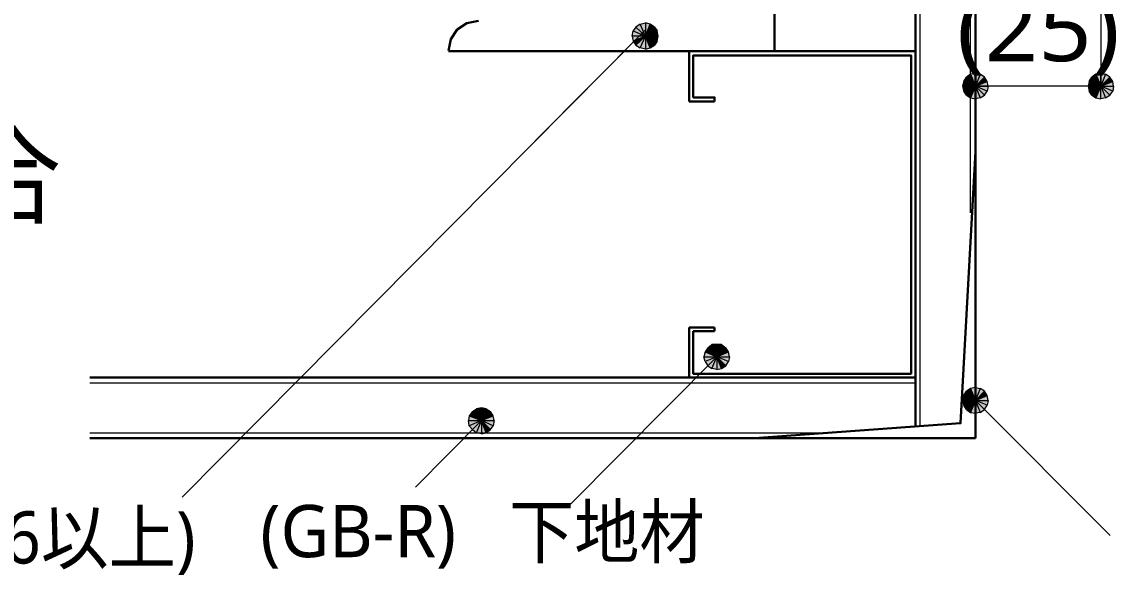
# Model space of a CAD drawing. Header units: millimetres. Extents: x 0 to 420, y 0 to 297.
# Drawn here: x 250.99 to 294.6, y 190.17 to 212.2 of the extents above; entities that cross this region are included whole.
import ezdxf
from ezdxf.enums import TextEntityAlignment as Align

# ---------------------------------------------------------------- set-up
doc = ezdxf.new("R2010")
doc.units = ezdxf.units.MM
doc.styles.add('kst32b', font='NotoSansJP-Variable.ttf')

msp = doc.modelspace()

# ---------------------------------------------------------------- hatches: boundary and pattern name
h = msp.add_hatch(color=7)
h.paths.add_polyline_path([(275.463, 211.984), (275.357, 211.836), (275.844, 211.624), (275.463, 211.984)])
h.paths.add_polyline_path([(275.357, 211.836), (275.844, 211.624), (275.315, 211.624), (275.357, 211.836)])
h.paths.add_polyline_path([(275.844, 211.624), (275.315, 211.624), (275.357, 211.434), (275.844, 211.624)])
h = msp.add_hatch(color=7)
h.paths.add_polyline_path([(275.463, 211.984), (275.357, 211.836), (275.844, 211.624), (275.463, 211.984)])
h.paths.add_polyline_path([(275.357, 211.836), (275.844, 211.624), (275.315, 211.624), (275.357, 211.836)])
h.paths.add_polyline_path([(275.844, 211.624), (275.315, 211.624), (275.357, 211.434), (275.844, 211.624)])
h = msp.add_hatch(color=7)
h.paths.add_polyline_path([(276.035, 212.111), (275.844, 212.154), (275.844, 211.624), (276.035, 212.111)])
h.paths.add_polyline_path([(275.844, 212.154), (275.844, 211.624), (275.632, 212.111), (275.844, 212.154)])
h.paths.add_polyline_path([(275.844, 211.624), (275.632, 212.111), (275.463, 211.984), (275.844, 211.624)])
h = msp.add_hatch(color=7)
h.paths.add_polyline_path([(276.035, 212.111), (275.844, 212.154), (275.844, 211.624), (276.035, 212.111)])
h.paths.add_polyline_path([(275.844, 212.154), (275.844, 211.624), (275.632, 212.111), (275.844, 212.154)])
h.paths.add_polyline_path([(275.844, 211.624), (275.632, 212.111), (275.463, 211.984), (275.844, 211.624)])
h = msp.add_hatch(color=7)
h.paths.add_polyline_path([(276.352, 211.624), (276.31, 211.836), (275.844, 211.624), (276.352, 211.624)])
h.paths.add_polyline_path([(276.31, 211.836), (275.844, 211.624), (276.204, 211.984), (276.31, 211.836)])
h.paths.add_polyline_path([(275.844, 211.624), (276.204, 211.984), (276.035, 212.111), (275.844, 211.624)])
h = msp.add_hatch(color=7)
h.paths.add_polyline_path([(276.352, 211.624), (276.31, 211.836), (275.844, 211.624), (276.352, 211.624)])
h.paths.add_polyline_path([(276.31, 211.836), (275.844, 211.624), (276.204, 211.984), (276.31, 211.836)])
h.paths.add_polyline_path([(275.844, 211.624), (276.204, 211.984), (276.035, 212.111), (275.844, 211.624)])
for points in [[(275.357, 211.434), (275.463, 211.264), (275.844, 211.624), (275.357, 211.434)], [(275.357, 211.434), (275.463, 211.264), (275.844, 211.624), (275.357, 211.434)], [(289.454, 209.825), (289.348, 209.995), (288.989, 209.635), (289.454, 209.825)], [(289.454, 209.825), (289.348, 209.995), (288.989, 209.635), (289.454, 209.825)], [(294.471, 209.825), (294.344, 209.995), (293.984, 209.635), (294.471, 209.825)], [(278.871, 198.395), (279.04, 198.501), (278.68, 198.861), (278.871, 198.395)], [(289.454, 197.316), (289.348, 197.485), (288.989, 197.125), (289.454, 197.316)], [(269.494, 195.834), (269.663, 195.961), (269.304, 196.321), (269.494, 195.834)]]:
    msp.add_hatch(color=7).paths.add_polyline_path(points)
h = msp.add_hatch(color=7)
h.paths.add_polyline_path([(275.463, 211.264), (275.632, 211.159), (275.844, 211.624), (275.463, 211.264)])
h.paths.add_polyline_path([(275.632, 211.159), (275.844, 211.624), (275.844, 211.116), (275.632, 211.159)])
h.paths.add_polyline_path([(275.844, 211.624), (275.844, 211.116), (276.035, 211.159), (275.844, 211.624)])
h = msp.add_hatch(color=7)
h.paths.add_polyline_path([(275.463, 211.264), (275.632, 211.159), (275.844, 211.624), (275.463, 211.264)])
h.paths.add_polyline_path([(275.632, 211.159), (275.844, 211.624), (275.844, 211.116), (275.632, 211.159)])
h.paths.add_polyline_path([(275.844, 211.624), (275.844, 211.116), (276.035, 211.159), (275.844, 211.624)])
h = msp.add_hatch(color=7)
h.paths.add_polyline_path([(276.035, 211.159), (276.204, 211.264), (275.844, 211.624), (276.035, 211.159)])
h.paths.add_polyline_path([(276.204, 211.264), (275.844, 211.624), (276.31, 211.434), (276.204, 211.264)])
h.paths.add_polyline_path([(275.844, 211.624), (276.31, 211.434), (276.352, 211.624), (275.844, 211.624)])
h = msp.add_hatch(color=7)
h.paths.add_polyline_path([(276.035, 211.159), (276.204, 211.264), (275.844, 211.624), (276.035, 211.159)])
h.paths.add_polyline_path([(276.204, 211.264), (275.844, 211.624), (276.31, 211.434), (276.204, 211.264)])
h.paths.add_polyline_path([(275.844, 211.624), (276.31, 211.434), (276.352, 211.624), (275.844, 211.624)])
h = msp.add_hatch(color=7)
h.paths.add_polyline_path([(288.798, 210.121), (288.629, 209.995), (288.989, 209.635), (288.798, 210.121)])
h.paths.add_polyline_path([(288.629, 209.995), (288.989, 209.635), (288.523, 209.825), (288.629, 209.995)])
h.paths.add_polyline_path([(288.989, 209.635), (288.523, 209.825), (288.48, 209.635), (288.989, 209.635)])
h = msp.add_hatch(color=7)
h.paths.add_polyline_path([(288.798, 210.121), (288.629, 209.995), (288.989, 209.635), (288.798, 210.121)])
h.paths.add_polyline_path([(288.629, 209.995), (288.989, 209.635), (288.523, 209.825), (288.629, 209.995)])
h.paths.add_polyline_path([(288.989, 209.635), (288.523, 209.825), (288.48, 209.635), (288.989, 209.635)])
h = msp.add_hatch(color=7)
h.paths.add_polyline_path([(289.348, 209.995), (289.179, 210.121), (288.989, 209.635), (289.348, 209.995)])
h.paths.add_polyline_path([(289.179, 210.121), (288.989, 209.635), (288.989, 210.143), (289.179, 210.121)])
h.paths.add_polyline_path([(288.989, 209.635), (288.989, 210.143), (288.798, 210.121), (288.989, 209.635)])
h = msp.add_hatch(color=7)
h.paths.add_polyline_path([(289.348, 209.995), (289.179, 210.121), (288.989, 209.635), (289.348, 209.995)])
h.paths.add_polyline_path([(289.179, 210.121), (288.989, 209.635), (288.989, 210.143), (289.179, 210.121)])
h.paths.add_polyline_path([(288.989, 209.635), (288.989, 210.143), (288.798, 210.121), (288.989, 209.635)])
h = msp.add_hatch(color=7)
h.paths.add_polyline_path([(289.348, 209.275), (289.454, 209.444), (288.989, 209.635), (289.348, 209.275)])
h.paths.add_polyline_path([(289.454, 209.444), (288.989, 209.635), (289.496, 209.635), (289.454, 209.444)])
h.paths.add_polyline_path([(288.989, 209.635), (289.496, 209.635), (289.454, 209.825), (288.989, 209.635)])
h = msp.add_hatch(color=7)
h.paths.add_polyline_path([(289.348, 209.275), (289.454, 209.444), (288.989, 209.635), (289.348, 209.275)])
h.paths.add_polyline_path([(289.454, 209.444), (288.989, 209.635), (289.496, 209.635), (289.454, 209.444)])
h.paths.add_polyline_path([(288.989, 209.635), (289.496, 209.635), (289.454, 209.825), (288.989, 209.635)])
h = msp.add_hatch(color=7)
h.paths.add_polyline_path([(293.793, 210.121), (293.624, 209.995), (293.984, 209.635), (293.793, 210.121)])
h.paths.add_polyline_path([(293.624, 209.995), (293.984, 209.635), (293.518, 209.825), (293.624, 209.995)])
h.paths.add_polyline_path([(293.984, 209.635), (293.518, 209.825), (293.476, 209.635), (293.984, 209.635)])
h = msp.add_hatch(color=7)
h.paths.add_polyline_path([(294.344, 209.995), (294.174, 210.121), (293.984, 209.635), (294.344, 209.995)])
h.paths.add_polyline_path([(294.174, 210.121), (293.984, 209.635), (293.984, 210.143), (294.174, 210.121)])
h.paths.add_polyline_path([(293.984, 209.635), (293.984, 210.143), (293.793, 210.121), (293.984, 209.635)])
h = msp.add_hatch(color=7)
h.paths.add_polyline_path([(294.344, 209.275), (294.471, 209.444), (293.984, 209.635), (294.344, 209.275)])
h.paths.add_polyline_path([(294.471, 209.444), (293.984, 209.635), (294.492, 209.635), (294.471, 209.444)])
h.paths.add_polyline_path([(293.984, 209.635), (294.492, 209.635), (294.471, 209.825), (293.984, 209.635)])
h = msp.add_hatch(color=7)
h.paths.add_polyline_path([(288.48, 209.635), (288.523, 209.444), (288.989, 209.635), (288.48, 209.635)])
h.paths.add_polyline_path([(288.523, 209.444), (288.989, 209.635), (288.629, 209.275), (288.523, 209.444)])
h.paths.add_polyline_path([(288.989, 209.635), (288.629, 209.275), (288.798, 209.169), (288.989, 209.635)])
h = msp.add_hatch(color=7)
h.paths.add_polyline_path([(288.48, 209.635), (288.523, 209.444), (288.989, 209.635), (288.48, 209.635)])
h.paths.add_polyline_path([(288.523, 209.444), (288.989, 209.635), (288.629, 209.275), (288.523, 209.444)])
h.paths.add_polyline_path([(288.989, 209.635), (288.629, 209.275), (288.798, 209.169), (288.989, 209.635)])
h = msp.add_hatch(color=7)
h.paths.add_polyline_path([(288.798, 209.169), (288.989, 209.127), (288.989, 209.635), (288.798, 209.169)])
h.paths.add_polyline_path([(288.989, 209.127), (288.989, 209.635), (289.179, 209.169), (288.989, 209.127)])
h.paths.add_polyline_path([(288.989, 209.635), (289.179, 209.169), (289.348, 209.275), (288.989, 209.635)])
h = msp.add_hatch(color=7)
h.paths.add_polyline_path([(288.798, 209.169), (288.989, 209.127), (288.989, 209.635), (288.798, 209.169)])
h.paths.add_polyline_path([(288.989, 209.127), (288.989, 209.635), (289.179, 209.169), (288.989, 209.127)])
h.paths.add_polyline_path([(288.989, 209.635), (289.179, 209.169), (289.348, 209.275), (288.989, 209.635)])
h = msp.add_hatch(color=7)
h.paths.add_polyline_path([(293.476, 209.635), (293.518, 209.444), (293.984, 209.635), (293.476, 209.635)])
h.paths.add_polyline_path([(293.518, 209.444), (293.984, 209.635), (293.624, 209.275), (293.518, 209.444)])
h.paths.add_polyline_path([(293.984, 209.635), (293.624, 209.275), (293.793, 209.169), (293.984, 209.635)])
h = msp.add_hatch(color=7)
h.paths.add_polyline_path([(293.793, 209.169), (293.984, 209.127), (293.984, 209.635), (293.793, 209.169)])
h.paths.add_polyline_path([(293.984, 209.127), (293.984, 209.635), (294.174, 209.169), (293.984, 209.127)])
h.paths.add_polyline_path([(293.984, 209.635), (294.174, 209.169), (294.344, 209.275), (293.984, 209.635)])
h = msp.add_hatch(color=7)
h.paths.add_polyline_path([(278.68, 199.369), (278.49, 199.348), (278.68, 198.861), (278.68, 199.369)])
h.paths.add_polyline_path([(278.49, 199.348), (278.68, 198.861), (278.321, 199.221), (278.49, 199.348)])
h.paths.add_polyline_path([(278.68, 198.861), (278.321, 199.221), (278.215, 199.051), (278.68, 198.861)])
h = msp.add_hatch(color=7)
h.paths.add_polyline_path([(279.146, 199.051), (279.04, 199.221), (278.68, 198.861), (279.146, 199.051)])
h.paths.add_polyline_path([(279.04, 199.221), (278.68, 198.861), (278.871, 199.348), (279.04, 199.221)])
h.paths.add_polyline_path([(278.68, 198.861), (278.871, 199.348), (278.68, 199.369), (278.68, 198.861)])
h = msp.add_hatch(color=7)
h.paths.add_polyline_path([(278.215, 199.051), (278.172, 198.861), (278.68, 198.861), (278.215, 199.051)])
h.paths.add_polyline_path([(278.172, 198.861), (278.68, 198.861), (278.215, 198.67), (278.172, 198.861)])
h.paths.add_polyline_path([(278.68, 198.861), (278.215, 198.67), (278.321, 198.501), (278.68, 198.861)])
h = msp.add_hatch(color=7)
h.paths.add_polyline_path([(278.321, 198.501), (278.49, 198.395), (278.68, 198.861), (278.321, 198.501)])
h.paths.add_polyline_path([(278.49, 198.395), (278.68, 198.861), (278.68, 198.353), (278.49, 198.395)])
h.paths.add_polyline_path([(278.68, 198.861), (278.68, 198.353), (278.871, 198.395), (278.68, 198.861)])
h = msp.add_hatch(color=7)
h.paths.add_polyline_path([(279.04, 198.501), (279.146, 198.67), (278.68, 198.861), (279.04, 198.501)])
h.paths.add_polyline_path([(279.146, 198.67), (278.68, 198.861), (279.188, 198.861), (279.146, 198.67)])
h.paths.add_polyline_path([(278.68, 198.861), (279.188, 198.861), (279.146, 199.051), (278.68, 198.861)])
h = msp.add_hatch(color=7)
h.paths.add_polyline_path([(288.798, 197.591), (288.629, 197.485), (288.989, 197.125), (288.798, 197.591)])
h.paths.add_polyline_path([(288.629, 197.485), (288.989, 197.125), (288.523, 197.316), (288.629, 197.485)])
h.paths.add_polyline_path([(288.989, 197.125), (288.523, 197.316), (288.48, 197.125), (288.989, 197.125)])
h = msp.add_hatch(color=7)
h.paths.add_polyline_path([(289.348, 197.485), (289.179, 197.591), (288.989, 197.125), (289.348, 197.485)])
h.paths.add_polyline_path([(289.179, 197.591), (288.989, 197.125), (288.989, 197.633), (289.179, 197.591)])
h.paths.add_polyline_path([(288.989, 197.125), (288.989, 197.633), (288.798, 197.591), (288.989, 197.125)])
h = msp.add_hatch(color=7)
h.paths.add_polyline_path([(288.48, 197.125), (288.523, 196.935), (288.989, 197.125), (288.48, 197.125)])
h.paths.add_polyline_path([(288.523, 196.935), (288.989, 197.125), (288.629, 196.765), (288.523, 196.935)])
h.paths.add_polyline_path([(288.989, 197.125), (288.629, 196.765), (288.798, 196.638), (288.989, 197.125)])
h = msp.add_hatch(color=7)
h.paths.add_polyline_path([(288.798, 196.638), (288.989, 196.617), (288.989, 197.125), (288.798, 196.638)])
h.paths.add_polyline_path([(288.989, 196.617), (288.989, 197.125), (289.179, 196.638), (288.989, 196.617)])
h.paths.add_polyline_path([(288.989, 197.125), (289.179, 196.638), (289.348, 196.765), (288.989, 197.125)])
h = msp.add_hatch(color=7)
h.paths.add_polyline_path([(289.348, 196.765), (289.454, 196.935), (288.989, 197.125), (289.348, 196.765)])
h.paths.add_polyline_path([(289.454, 196.935), (288.989, 197.125), (289.496, 197.125), (289.454, 196.935)])
h.paths.add_polyline_path([(288.989, 197.125), (289.496, 197.125), (289.454, 197.316), (288.989, 197.125)])
h = msp.add_hatch(color=7)
h.paths.add_polyline_path([(269.304, 196.829), (269.113, 196.787), (269.304, 196.321), (269.304, 196.829)])
h.paths.add_polyline_path([(269.113, 196.787), (269.304, 196.321), (268.944, 196.681), (269.113, 196.787)])
h.paths.add_polyline_path([(269.304, 196.321), (268.944, 196.681), (268.817, 196.511), (269.304, 196.321)])
h = msp.add_hatch(color=7)
h.paths.add_polyline_path([(269.769, 196.511), (269.663, 196.681), (269.304, 196.321), (269.769, 196.511)])
h.paths.add_polyline_path([(269.663, 196.681), (269.304, 196.321), (269.494, 196.787), (269.663, 196.681)])
h.paths.add_polyline_path([(269.304, 196.321), (269.494, 196.787), (269.304, 196.829), (269.304, 196.321)])
h = msp.add_hatch(color=7)
h.paths.add_polyline_path([(268.817, 196.511), (268.796, 196.321), (269.304, 196.321), (268.817, 196.511)])
h.paths.add_polyline_path([(268.796, 196.321), (269.304, 196.321), (268.817, 196.109), (268.796, 196.321)])
h.paths.add_polyline_path([(269.304, 196.321), (268.817, 196.109), (268.944, 195.961), (269.304, 196.321)])
h = msp.add_hatch(color=7)
h.paths.add_polyline_path([(268.944, 195.961), (269.113, 195.834), (269.304, 196.321), (268.944, 195.961)])
h.paths.add_polyline_path([(269.113, 195.834), (269.304, 196.321), (269.304, 195.792), (269.113, 195.834)])
h.paths.add_polyline_path([(269.304, 196.321), (269.304, 195.792), (269.494, 195.834), (269.304, 196.321)])
h = msp.add_hatch(color=7)
h.paths.add_polyline_path([(269.663, 195.961), (269.769, 196.109), (269.304, 196.321), (269.663, 195.961)])
h.paths.add_polyline_path([(269.769, 196.109), (269.304, 196.321), (269.812, 196.321), (269.769, 196.109)])
h.paths.add_polyline_path([(269.304, 196.321), (269.812, 196.321), (269.769, 196.511), (269.304, 196.321)])

# ---------------------------------------------------------------- linework, layer by layer
at = {"lineweight": 30}
for points in [[(267.991, 211.032), (280.987, 211.032), (280.987, 224.028)], [(286.597, 196.088), (286.597, 216.239)], [(288.989, 195.622), (288.989, 216.239)], [(288.989, 198.226), (288.989, 215.837)], [(269.187, 212.238), (268.722, 212.144), (268.341, 211.888), (268.085, 211.508), (267.991, 211.042)], [(277.58, 209.021), (277.58, 211.032)], [(286.597, 211.032), (277.58, 211.032)], [(286.597, 211.032), (286.597, 198.035)], [(277.749, 199.877), (277.749, 198.183), (286.427, 198.183), (286.427, 210.862), (277.749, 210.862), (277.749, 209.19)], [(277.58, 209.021), (278.596, 209.021)], [(277.749, 209.19), (278.596, 209.19), (278.596, 209.021)], [(288.989, 207.031), (288.396, 196.215), (280.183, 195.622)], [(277.58, 200.025), (278.596, 200.025)], [(277.58, 198.035), (277.58, 200.025)], [(277.749, 199.877), (278.596, 199.877)], [(278.596, 199.877), (278.596, 200.025)], [(253.704, 198.035), (286.597, 198.035)], [(286.597, 198.035), (277.58, 198.035)], [(253.704, 195.622), (288.989, 195.622)]]:
    msp.add_lwpolyline(points, dxfattribs=at)
at = {"lineweight": 13}
for points in [[(286.787, 196.109), (286.787, 216.239)], [(288.798, 204.597), (288.798, 216.239)], [(293.984, 213.064), (293.984, 209.635), (288.989, 209.635)], [(275.844, 211.878), (257.387, 193.273)], [(275.844, 211.878), (271.441, 207.454)], [(278.68, 198.861), (272.838, 192.976)], [(253.704, 197.824), (286.597, 197.824)], [(288.989, 197.125), (294.365, 191.749)], [(269.304, 196.321), (266.679, 193.675)], [(253.704, 195.834), (282.977, 195.834)]]:
    msp.add_lwpolyline(points, dxfattribs=at)
at = {"lineweight": 0}
for points in [[(275.463, 211.984), (275.357, 211.836), (275.844, 211.624)], [(275.463, 211.984), (275.357, 211.836), (275.844, 211.624)], [(275.844, 211.624), (275.632, 212.111), (275.463, 211.984)], [(275.844, 211.624), (275.632, 212.111), (275.463, 211.984)], [(275.844, 212.154), (275.844, 211.624), (275.632, 212.111)], [(275.844, 212.154), (275.844, 211.624), (275.632, 212.111)], [(276.035, 212.111), (275.844, 212.154), (275.844, 211.624)], [(276.035, 212.111), (275.844, 212.154), (275.844, 211.624)], [(275.844, 211.624), (276.204, 211.984), (276.035, 212.111)], [(275.844, 211.624), (276.204, 211.984), (276.035, 212.111)], [(276.31, 211.836), (275.844, 211.624), (276.204, 211.984)], [(276.31, 211.836), (275.844, 211.624), (276.204, 211.984)], [(275.357, 211.836), (275.844, 211.624), (275.315, 211.624)], [(275.357, 211.836), (275.844, 211.624), (275.315, 211.624)], [(275.844, 211.624), (275.315, 211.624), (275.357, 211.434)], [(275.844, 211.624), (275.315, 211.624), (275.357, 211.434)], [(275.357, 211.434), (275.463, 211.264), (275.844, 211.624)], [(275.357, 211.434), (275.463, 211.264), (275.844, 211.624)], [(275.463, 211.264), (275.632, 211.159), (275.844, 211.624)], [(275.463, 211.264), (275.632, 211.159), (275.844, 211.624)], [(275.632, 211.159), (275.844, 211.624), (275.844, 211.116)], [(275.632, 211.159), (275.844, 211.624), (275.844, 211.116)], [(276.352, 211.624), (276.31, 211.836), (275.844, 211.624)], [(276.352, 211.624), (276.31, 211.836), (275.844, 211.624)], [(275.844, 211.624), (275.844, 211.116), (276.035, 211.159)], [(276.035, 211.159), (276.204, 211.264), (275.844, 211.624)], [(276.204, 211.264), (275.844, 211.624), (276.31, 211.434)], [(275.844, 211.624), (276.31, 211.434), (276.352, 211.624)], [(275.844, 211.624), (275.844, 211.116), (276.035, 211.159)], [(276.035, 211.159), (276.204, 211.264), (275.844, 211.624)], [(276.204, 211.264), (275.844, 211.624), (276.31, 211.434)], [(275.844, 211.624), (276.31, 211.434), (276.352, 211.624)], [(288.989, 209.635), (288.523, 209.825), (288.48, 209.635)], [(288.989, 209.635), (288.523, 209.825), (288.48, 209.635)], [(288.629, 209.995), (288.989, 209.635), (288.523, 209.825)], [(288.629, 209.995), (288.989, 209.635), (288.523, 209.825)], [(288.798, 210.121), (288.629, 209.995), (288.989, 209.635)], [(288.798, 210.121), (288.629, 209.995), (288.989, 209.635)], [(288.989, 209.635), (288.989, 210.143), (288.798, 210.121)], [(288.989, 209.635), (288.989, 210.143), (288.798, 210.121)], [(289.179, 210.121), (288.989, 209.635), (288.989, 210.143)], [(289.179, 210.121), (288.989, 209.635), (288.989, 210.143)], [(289.348, 209.995), (289.179, 210.121), (288.989, 209.635)], [(289.348, 209.995), (289.179, 210.121), (288.989, 209.635)], [(289.454, 209.825), (289.348, 209.995), (288.989, 209.635)], [(289.454, 209.825), (289.348, 209.995), (288.989, 209.635)], [(288.989, 209.635), (289.496, 209.635), (289.454, 209.825)], [(288.989, 209.635), (289.496, 209.635), (289.454, 209.825)], [(293.984, 209.635), (293.518, 209.825), (293.476, 209.635)], [(293.624, 209.995), (293.984, 209.635), (293.518, 209.825)], [(293.793, 210.121), (293.624, 209.995), (293.984, 209.635)], [(293.984, 209.635), (293.984, 210.143), (293.793, 210.121)], [(294.174, 210.121), (293.984, 209.635), (293.984, 210.143)], [(294.344, 209.995), (294.174, 210.121), (293.984, 209.635)], [(294.471, 209.825), (294.344, 209.995), (293.984, 209.635)], [(293.984, 209.635), (294.492, 209.635), (294.471, 209.825)], [(288.48, 209.635), (288.523, 209.444), (288.989, 209.635)], [(288.48, 209.635), (288.523, 209.444), (288.989, 209.635)], [(288.523, 209.444), (288.989, 209.635), (288.629, 209.275)], [(288.523, 209.444), (288.989, 209.635), (288.629, 209.275)], [(288.989, 209.635), (288.629, 209.275), (288.798, 209.169)], [(288.989, 209.635), (288.629, 209.275), (288.798, 209.169)], [(288.798, 209.169), (288.989, 209.127), (288.989, 209.635)], [(288.798, 209.169), (288.989, 209.127), (288.989, 209.635)], [(288.989, 209.127), (288.989, 209.635), (289.179, 209.169)], [(288.989, 209.635), (289.179, 209.169), (289.348, 209.275)], [(289.348, 209.275), (289.454, 209.444), (288.989, 209.635)], [(289.454, 209.444), (288.989, 209.635), (289.496, 209.635)], [(288.989, 209.127), (288.989, 209.635), (289.179, 209.169)], [(288.989, 209.635), (289.179, 209.169), (289.348, 209.275)], [(289.348, 209.275), (289.454, 209.444), (288.989, 209.635)], [(289.454, 209.444), (288.989, 209.635), (289.496, 209.635)], [(293.476, 209.635), (293.518, 209.444), (293.984, 209.635)], [(293.518, 209.444), (293.984, 209.635), (293.624, 209.275)], [(293.984, 209.635), (293.624, 209.275), (293.793, 209.169)], [(293.793, 209.169), (293.984, 209.127), (293.984, 209.635)], [(293.984, 209.127), (293.984, 209.635), (294.174, 209.169)], [(293.984, 209.635), (294.174, 209.169), (294.344, 209.275)], [(294.344, 209.275), (294.471, 209.444), (293.984, 209.635)], [(294.471, 209.444), (293.984, 209.635), (294.492, 209.635)], [(278.49, 199.348), (278.68, 198.861), (278.321, 199.221)], [(278.68, 199.369), (278.49, 199.348), (278.68, 198.861)], [(278.68, 198.861), (278.871, 199.348), (278.68, 199.369)], [(279.04, 199.221), (278.68, 198.861), (278.871, 199.348)], [(278.215, 199.051), (278.172, 198.861), (278.68, 198.861)], [(278.172, 198.861), (278.68, 198.861), (278.215, 198.67)], [(278.68, 198.861), (278.321, 199.221), (278.215, 199.051)], [(278.68, 198.861), (278.215, 198.67), (278.321, 198.501)], [(278.321, 198.501), (278.49, 198.395), (278.68, 198.861)], [(278.49, 198.395), (278.68, 198.861), (278.68, 198.353)], [(279.146, 199.051), (279.04, 199.221), (278.68, 198.861)], [(278.68, 198.861), (279.188, 198.861), (279.146, 199.051)], [(279.04, 198.501), (279.146, 198.67), (278.68, 198.861)], [(279.146, 198.67), (278.68, 198.861), (279.188, 198.861)], [(278.68, 198.861), (278.68, 198.353), (278.871, 198.395)], [(278.871, 198.395), (279.04, 198.501), (278.68, 198.861)], [(288.798, 197.591), (288.629, 197.485), (288.989, 197.125)], [(288.989, 197.125), (288.989, 197.633), (288.798, 197.591)], [(289.179, 197.591), (288.989, 197.125), (288.989, 197.633)], [(289.348, 197.485), (289.179, 197.591), (288.989, 197.125)], [(288.989, 197.125), (288.523, 197.316), (288.48, 197.125)], [(288.48, 197.125), (288.523, 196.935), (288.989, 197.125)], [(288.629, 197.485), (288.989, 197.125), (288.523, 197.316)], [(288.523, 196.935), (288.989, 197.125), (288.629, 196.765)], [(288.989, 197.125), (288.629, 196.765), (288.798, 196.638)], [(288.798, 196.638), (288.989, 196.617), (288.989, 197.125)], [(289.454, 197.316), (289.348, 197.485), (288.989, 197.125)], [(288.989, 197.125), (289.496, 197.125), (289.454, 197.316)], [(288.989, 196.617), (288.989, 197.125), (289.179, 196.638)], [(288.989, 197.125), (289.179, 196.638), (289.348, 196.765)], [(289.348, 196.765), (289.454, 196.935), (288.989, 197.125)], [(289.454, 196.935), (288.989, 197.125), (289.496, 197.125)], [(269.304, 196.321), (268.944, 196.681), (268.817, 196.511)], [(269.113, 196.787), (269.304, 196.321), (268.944, 196.681)], [(269.304, 196.829), (269.113, 196.787), (269.304, 196.321)], [(269.304, 196.321), (269.494, 196.787), (269.304, 196.829)], [(269.663, 196.681), (269.304, 196.321), (269.494, 196.787)], [(269.769, 196.511), (269.663, 196.681), (269.304, 196.321)], [(268.817, 196.511), (268.796, 196.321), (269.304, 196.321)], [(268.796, 196.321), (269.304, 196.321), (268.817, 196.109)], [(269.304, 196.321), (268.817, 196.109), (268.944, 195.961)], [(268.944, 195.961), (269.113, 195.834), (269.304, 196.321)], [(269.113, 195.834), (269.304, 196.321), (269.304, 195.792)], [(269.304, 196.321), (269.812, 196.321), (269.769, 196.511)], [(269.663, 195.961), (269.769, 196.109), (269.304, 196.321)], [(269.769, 196.109), (269.304, 196.321), (269.812, 196.321)], [(269.304, 196.321), (269.304, 195.792), (269.494, 195.834)], [(269.494, 195.834), (269.663, 195.961), (269.304, 196.321)]]:
    msp.add_lwpolyline(points, close=True, dxfattribs=at)

# ---------------------------------------------------------------- texts
at = {"style": 'kst32b'}
for s, height, p, p2 in [('(25)', 2.5989, (288.248, 210.629), (294.745, 210.629)), ('ボード張りの場合', 3.1187, (221.361, 204.512), (252.548, 204.512)), ('下地材', 2.0791, (270.404, 190.86), (278.201, 190.86)), ('L-(65X65X6以上)', 2.07913, (238.421, 190.627), (257.913, 190.627)), ('(GB-R)', 2.0791, (260.498, 190.881), (268.295, 190.881))]:
    msp.add_text(s, height=height, dxfattribs=at).set_placement(p, p2, align=Align.FIT)

doc.saveas('drawing.dxf')
